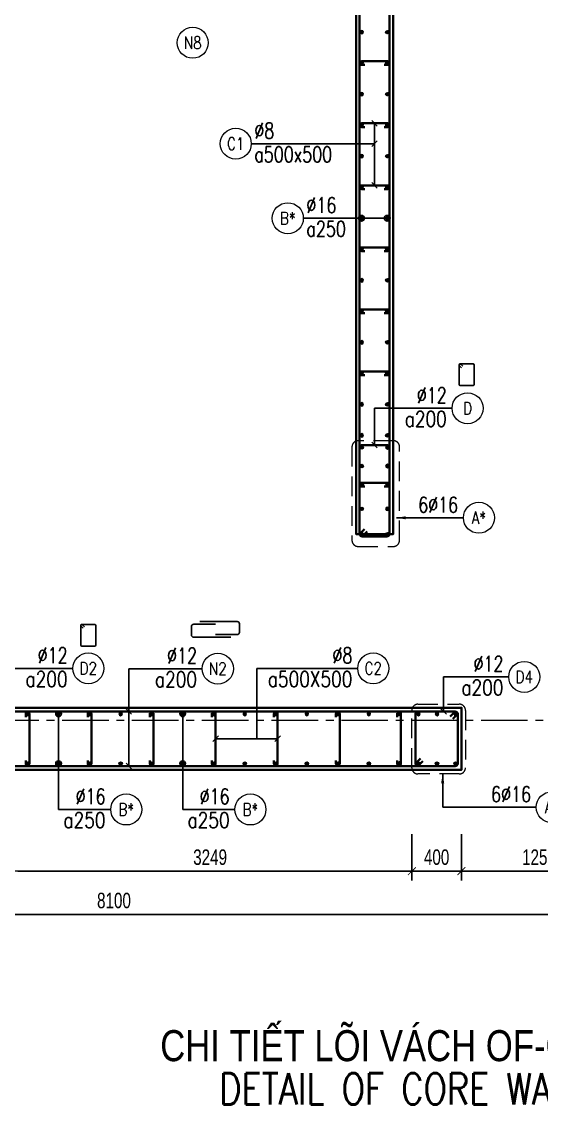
# Model space of a CAD drawing. Header units: millimetres. Extents: x 931337 to 1117500, y 19732 to 157199.
# Drawn here: x 1085369 to 1089556, y 134478 to 143204 of the extents above; entities that cross this region are included whole.
import ezdxf
from ezdxf.enums import TextEntityAlignment as Align

# ---------------------------------------------------------------- set-up
doc = ezdxf.new("R2010")
doc.units = ezdxf.units.MM
doc.header["$MEASUREMENT"] = 0
doc.linetypes.add('HIDDEN2', pattern=[4.7625, 3.175, -1.5875])
doc.linetypes.add('OF_Grid_1$0$CENTER2', pattern=[1.125, 0.75, -0.125, 0.125, -0.125])
doc.layers.get('0').update_dxf_attribs({"lineweight": 20})
doc.layers.get('Defpoints').update_dxf_attribs({"color": 151, "lineweight": 9})
for name, color, linetype, lineweight in [('KC-LEADER', 153, 'Continuous', 18), ('KC-THEP', 6, 'Continuous', 40), ('NDC_S_ANNO', 7, 'Continuous', 20), ('NDC_S_DIM', 1, 'Continuous', 15), ('NDC_S_ENG TITLE', 3, 'Continuous', 20), ('NDC_S_HIDDEN', 8, 'HIDDEN2', 13), ('NDC_S_LEADER', 1, 'Continuous', 15), ('NDC_S_REBAR', 4, 'Continuous', 35), ('NDC_S_STIRRUP', 4, 'Continuous', 40), ('NDC_S_TEXT SYMBOL', 7, 'Continuous', 20), ('NDC_S_VN TEXT', 7, 'Continuous', 20), ('NDC_S_VN TITLE', 6, 'Continuous', 35), ('NDC_S_WALL', 6, 'Continuous', 35), ('OF_Grid_1$0$NDC_S_AXIS', 5, 'OF_Grid_1$0$CENTER2', 13)]:
    doc.layers.add(name, color=color, linetype=linetype, lineweight=lineweight)
doc.layers.add('Leader', color=6, linetype='Continuous')
doc.layers.add('Ligature', color=1, linetype='Continuous')
doc.styles.add('NDC_ANNO', font='', dxfattribs={"width": 0.8})
doc.styles.add('NDC_DIM', font='', dxfattribs={"width": 0.75})
doc.styles.add('NDC_EN TXT', font='romans.shx', dxfattribs={"width": 0.8})
doc.styles.add('NDC_VIE TXT', font='arial.ttf', dxfattribs={"width": 0.8})
doc.styles.get('NDC_ANNO').set_extended_font_data('Dotum')
doc.styles.get('NDC_DIM').set_extended_font_data('Dotum')
doc.dimstyles.new('NDC_dim_30', dxfattribs={"dimscale": 30, "dimtxt": 2.5, "dimasz": 1.5, "dimexe": 1.5, "dimexo": 2.5, "dimgap": 1, "dimtad": 1, "dimdec": 0, "dimzin": 0, "dimdsep": 46, "dimtxsty": 'NDC_DIM', "dimblk": 'DIMMARK', "dimcen": 0.09, "dimdle": 1.2, "dimclrd": 1, "dimclre": 1, "dimclrt": 3, "dimadec": 0, "dimazin": 0, "dimtfac": 1, "dimtdec": 0, "dimtix": 1, "dimtofl": 0, "dimtmove": 0, "dimatfit": 3, "dimfxl": 6, "dimfxlon": 1, "dimtolj": 1, "dimtzin": 0, "dimarcsym": 0})
doc.dimstyles.new('NDC_dim_50', dxfattribs={"dimscale": 50, "dimtxt": 2.5, "dimasz": 1.5, "dimexe": 1.5, "dimexo": 2.5, "dimgap": 1, "dimtad": 1, "dimdec": 0, "dimzin": 0, "dimdsep": 46, "dimtxsty": 'NDC_DIM', "dimblk": 'DIMMARK', "dimcen": 0.09, "dimdle": 1.2, "dimclrd": 1, "dimclre": 1, "dimclrt": 3, "dimadec": 0, "dimazin": 0, "dimtfac": 1, "dimtdec": 0, "dimtix": 1, "dimtofl": 0, "dimtmove": 0, "dimatfit": 3, "dimfxl": 6, "dimfxlon": 1, "dimtolj": 1, "dimtzin": 0, "dimarcsym": 0})

# ---------------------------------------------------------------- blocks, each defined once
blk = doc.blocks.new('Drawing name_symbol')
at = {"layer": 'NDC_S_ENG TITLE', "style": 'NDC_EN TXT', "width": 0.8}
blk.add_attdef('SECTDET1', text='', height=5, dxfattribs=at).set_placement((0, 1.01), align=Align.CENTER)
at = {"layer": 'NDC_S_TEXT SYMBOL', "lineweight": 25, "style": 'NDC_ANNO', "width": 0.8}
blk.add_attdef('SSCALE', text='', height=2.5, dxfattribs=at).set_placement((0, -4), align=Align.CENTER)
at = {"layer": 'NDC_S_VN TITLE', "style": 'NDC_VIE TXT', "width": 0.8}
blk.add_attdef('SECTDET2', text='', height=5, dxfattribs=at).set_placement((0, 7.97), align=Align.CENTER)
blk = doc.blocks.new('THEP')
at = {"layer": 'KC-LEADER', "color": 6}
blk.add_circle((0, 0), 14, dxfattribs=at)
at = {"layer": 'KC-THEP'}
for p, q in [((-14, 0), (14, 0)), ((9.9, 9.9), (-9.9, -9.9)), ((-9.9, 9.9), (9.9, -9.9)), ((0, 14), (0, -14))]:
    blk.add_line(p, q, dxfattribs=at)
blk = doc.blocks.new('DIMMARK')
at = {"layer": 'NDC_S_DIM', "color": 1}
blk.add_line((-1.5, 0), (1, 0), dxfattribs=at)
at = {"layer": 'NDC_S_DIM', "color": 2, "const_width": 0.1}
blk.add_lwpolyline([(-0.42, -0.42), (0.42, 0.42)], dxfattribs=at)
blk = doc.blocks.new('*U9')
blk.add_circle((2.5, 0), 2.5)
at = {"layer": 'NDC_S_VN TEXT', "color": 3, "style": 'NDC_EN TXT', "width": 0.75}
blk.add_attdef('DK2', text='', height=2.5, dxfattribs=at).set_placement((-0.85, 0.85), align=Align.RIGHT)
at = {"layer": 'NDC_S_VN TEXT', "color": 7, "style": 'NDC_EN TXT', "width": 0.8}
blk.add_attdef('SH3', text='', height=2, dxfattribs=at).set_placement((2.5, 0), align=Align.MIDDLE)
blk = doc.blocks.new('*U10')
blk.add_circle((2.5, 0), 2.5)
at = {"layer": 'NDC_S_VN TEXT', "color": 3, "style": 'NDC_EN TXT'}
for tag, width, p in [('DK2', 0.75, (-0.85, 0.85)), ('KC2', 0.8, (-0.85, -2.97))]:
    blk.add_attdef(tag, text='', height=2.5, dxfattribs=dict(at, width=width)).set_placement(p, align=Align.RIGHT)
at = {"layer": 'NDC_S_VN TEXT', "color": 7, "style": 'NDC_EN TXT', "width": 0.8}
blk.add_attdef('SH3', text='', height=2, dxfattribs=at).set_placement((2.5, 0), align=Align.MIDDLE)
blk = doc.blocks.new('A$C72321851')
at = {"layer": 'Ligature'}
for points in [[(-60.9, -129.3), (-60.9, 170.9, -0.414214), (-43.3, 188.5), (25.8, 188.5, -0.414214), (43.4, 170.9), (43.4, -4.3)], [(-39.7, -4.3), (-39.7, -179.5, 0.414214), (-22.1, -197.1), (47, -197.1, 0.414214), (64.6, -179.5), (64.6, 120.7)]]:
    blk.add_lwpolyline(points, format="xyb", dxfattribs=at)
blk = doc.blocks.new('*U11')
blk.add_circle((-2.5, 0), 2.5)
at = {"layer": 'NDC_S_VN TEXT', "color": 3, "style": 'NDC_EN TXT', "width": 0.75}
for tag, p in [('DK1', (0.5, 0.85)), ('KC1', (0.5, -2.97))]:
    blk.add_attdef(tag, p, '', height=2.5, dxfattribs=at)
at = {"layer": 'NDC_S_VN TEXT', "color": 7, "style": 'NDC_EN TXT', "width": 0.8}
blk.add_attdef('SH2', text='', height=2, dxfattribs=at).set_placement((-2.5, 0), align=Align.MIDDLE)
blk = doc.blocks.new('*U12')
blk.add_circle((-2.5, 0), 2.5)
at = {"layer": 'NDC_S_VN TEXT', "color": 3, "style": 'NDC_EN TXT', "width": 0.75}
for tag, p in [('DK1', (0.5, 0.85)), ('KC1', (0.5, -2.97))]:
    blk.add_attdef(tag, p, '', height=2.5, dxfattribs=at)
at = {"layer": 'NDC_S_VN TEXT', "color": 7, "style": 'NDC_EN TXT', "width": 0.8}
blk.add_attdef('SH2', text='', height=2, dxfattribs=at).set_placement((-2.5, 0), align=Align.MIDDLE)
blk = doc.blocks.new('*D1036')
at = {"layer": 'Defpoints', "color": 0, "transparency": 16777216}
for p in [(1090162.7, 137174.5), (1082062.7, 136559.9), (1090162.7, 136007.9)]:
    blk.add_point(p, dxfattribs=at)
at = {"layer": 'NDC_S_DIM', "color": 1, "lineweight": -2, "transparency": 16777216}
for p, q in [((1082062.7, 136307.9), (1082062.7, 135932.9)), ((1090162.7, 136307.9), (1090162.7, 135932.9)), ((1082137.7, 136007.9), (1090087.7, 136007.9))]:
    blk.add_line(p, q, dxfattribs=at)
at = {"layer": 'NDC_S_DIM', "color": 1, "lineweight": -2, "transparency": 16777216, "xscale": 75, "yscale": 75, "zscale": 75, "rotation": 180}
blk.add_blockref('DIMMARK', (1082062.7, 136007.9), dxfattribs=at)
at = {"layer": 'NDC_S_DIM', "color": 1, "lineweight": -2, "transparency": 16777216, "xscale": 75, "yscale": 75, "zscale": 75}
blk.add_blockref('DIMMARK', (1090162.7, 136007.9), dxfattribs=at)
at = {"layer": 'NDC_S_DIM', "color": 3, "transparency": 16777216, "insert": (1086112.7, 136120.5), "char_height": 125, "attachment_point": 5, "style": 'NDC_DIM'}
blk.add_mtext('\\A1;8100', dxfattribs=at)
blk = doc.blocks.new('*D1024')
at = {"layer": 'Defpoints', "color": 0, "ltscale": 200, "transparency": 16777216}
for p in [(1085262.7, 138385.8), (1088511.9, 137268.5), (1088511.9, 136357.1)]:
    blk.add_point(p, dxfattribs=at)
at = {"layer": 'NDC_S_DIM', "color": 1, "lineweight": -2, "ltscale": 200, "transparency": 16777216}
for p, q in [((1085262.7, 136657.1), (1085262.7, 136282.1)), ((1088511.9, 136657.1), (1088511.9, 136282.1)), ((1085337.7, 136357.1), (1088436.9, 136357.1))]:
    blk.add_line(p, q, dxfattribs=at)
at = {"layer": 'NDC_S_DIM', "color": 1, "lineweight": -2, "ltscale": 200, "transparency": 16777216, "xscale": 75, "yscale": 75, "zscale": 75, "rotation": 180}
blk.add_blockref('DIMMARK', (1085262.7, 136357.1), dxfattribs=at)
at = {"layer": 'NDC_S_DIM', "color": 1, "lineweight": -2, "ltscale": 200, "transparency": 16777216, "xscale": 75, "yscale": 75, "zscale": 75}
blk.add_blockref('DIMMARK', (1088511.9, 136357.1), dxfattribs=at)
at = {"layer": 'NDC_S_DIM', "color": 3, "ltscale": 200, "transparency": 16777216, "insert": (1086887.3, 136469.7), "char_height": 125, "attachment_point": 5, "style": 'NDC_DIM'}
blk.add_mtext('\\A1;3249', dxfattribs=at)
blk = doc.blocks.new('*D1025')
at = {"layer": 'Defpoints', "color": 0, "ltscale": 200, "transparency": 16777216}
for p in [(1088511.9, 137268.5), (1088911.9, 137174.5), (1088911.9, 136357.1)]:
    blk.add_point(p, dxfattribs=at)
at = {"layer": 'NDC_S_DIM', "color": 1, "lineweight": -2, "ltscale": 200, "transparency": 16777216}
for p, q in [((1088511.9, 136657.1), (1088511.9, 136282.1)), ((1088911.9, 136657.1), (1088911.9, 136282.1)), ((1088586.9, 136357.1), (1088836.9, 136357.1))]:
    blk.add_line(p, q, dxfattribs=at)
at = {"layer": 'NDC_S_DIM', "color": 1, "lineweight": -2, "ltscale": 200, "transparency": 16777216, "xscale": 75, "yscale": 75, "zscale": 75, "rotation": 180}
blk.add_blockref('DIMMARK', (1088511.9, 136357.1), dxfattribs=at)
at = {"layer": 'NDC_S_DIM', "color": 1, "lineweight": -2, "ltscale": 200, "transparency": 16777216, "xscale": 75, "yscale": 75, "zscale": 75}
blk.add_blockref('DIMMARK', (1088911.9, 136357.1), dxfattribs=at)
at = {"layer": 'NDC_S_DIM', "color": 3, "ltscale": 200, "transparency": 16777216, "insert": (1088711.9, 136469.7), "char_height": 125, "attachment_point": 5, "style": 'NDC_DIM'}
blk.add_mtext('\\A1;400', dxfattribs=at)
blk = doc.blocks.new('*D1026')
at = {"layer": 'Defpoints', "color": 0, "ltscale": 200, "transparency": 16777216}
for p in [(1088911.9, 137174.5), (1090161.7, 137174.5), (1090161.7, 136357.1)]:
    blk.add_point(p, dxfattribs=at)
at = {"layer": 'NDC_S_DIM', "color": 1, "lineweight": -2, "ltscale": 200, "transparency": 16777216}
for p, q in [((1088911.9, 136657.1), (1088911.9, 136282.1)), ((1090161.7, 136657.1), (1090161.7, 136282.1)), ((1088986.9, 136357.1), (1090086.7, 136357.1))]:
    blk.add_line(p, q, dxfattribs=at)
at = {"layer": 'NDC_S_DIM', "color": 1, "lineweight": -2, "ltscale": 200, "transparency": 16777216, "xscale": 75, "yscale": 75, "zscale": 75, "rotation": 180}
blk.add_blockref('DIMMARK', (1088911.9, 136357.1), dxfattribs=at)
at = {"layer": 'NDC_S_DIM', "color": 1, "lineweight": -2, "ltscale": 200, "transparency": 16777216, "xscale": 75, "yscale": 75, "zscale": 75}
blk.add_blockref('DIMMARK', (1090161.7, 136357.1), dxfattribs=at)
at = {"layer": 'NDC_S_DIM', "color": 3, "ltscale": 200, "transparency": 16777216, "insert": (1089536.8, 136469.7), "char_height": 125, "attachment_point": 5, "style": 'NDC_DIM'}
blk.add_mtext('\\A1;1250', dxfattribs=at)

msp = doc.modelspace()

# ---------------------------------------------------------------- linework, layer by layer
msp.add_circle((1086746.855, 143034.019), 125)
at = {"layer": 'Ligature'}
for points in [[(1088911.257, 140414.972), (1088895.291, 140430.938, -0.66817864), (1088901.064, 140444.876), (1089005.693, 140444.876, -0.41421356), (1089013.858, 140436.711), (1089013.858, 140279.604, -0.41421356), (1089005.693, 140271.439), (1088901.064, 140271.439, -0.41421356), (1088892.9, 140279.604), (1088892.9, 140436.711, -0.66817864), (1088906.838, 140442.485), (1088922.804, 140426.519)], [(1085863.362, 138315.398), (1085847.396, 138331.364, -0.66817864), (1085853.169, 138345.302), (1085957.798, 138345.302, -0.41421356), (1085965.963, 138337.137), (1085965.963, 138180.03, -0.41421356), (1085957.798, 138171.865), (1085853.169, 138171.865, -0.41421356), (1085845.004, 138180.03), (1085845.004, 138337.137, -0.66817864), (1085858.942, 138342.911), (1085874.908, 138326.945)]]:
    msp.add_lwpolyline(points, format="xyb", dxfattribs=at)
at = {"layer": 'NDC_S_HIDDEN', "ltscale": 50}
for points in [[(1088079.965, 138974.542), (1088363.551, 138974.542, 0.41421356), (1088413.551, 139024.542), (1088413.551, 139776.3, 0.41421356), (1088363.551, 139826.3), (1088079.965, 139826.3, 0.41421356), (1088029.965, 139776.3), (1088029.965, 139024.542, 0.41421356)], [(1088561.852, 137703.108), (1088894.759, 137703.108, -0.41421356), (1088944.759, 137653.108), (1088944.759, 137191.368, -0.41421356), (1088894.759, 137141.368), (1088561.852, 137141.368, -0.41421356), (1088511.852, 137191.368), (1088511.852, 137653.108, -0.41421356)]]:
    msp.add_lwpolyline(points, format="xyb", close=True, dxfattribs=at)
at = {"layer": 'NDC_S_REBAR'}
for points in [[(1088290.364, 142854.624), (1088315.364, 142854.624, 1), (1088315.364, 142884.624), (1088108.34, 142884.624, 1), (1088108.34, 142854.624), (1088133.34, 142854.624)], [(1088290.364, 142354.624), (1088315.364, 142354.624, 1), (1088315.364, 142384.624), (1088108.34, 142384.624, 1), (1088108.34, 142354.624), (1088133.34, 142354.624)], [(1088290.364, 141854.624), (1088315.364, 141854.624, 1), (1088315.364, 141884.624), (1088108.34, 141884.624, 1), (1088108.34, 141854.624), (1088133.34, 141854.624)], [(1088290.364, 141354.624), (1088315.364, 141354.624, 1), (1088315.364, 141384.624), (1088108.34, 141384.624, 1), (1088108.34, 141354.624), (1088133.34, 141354.624)], [(1088290.364, 140854.624), (1088315.364, 140854.624, 1), (1088315.364, 140884.624), (1088108.34, 140884.624, 1), (1088108.34, 140854.624), (1088133.34, 140854.624)], [(1088290.364, 140354.624), (1088315.364, 140354.624, 1), (1088315.364, 140384.624), (1088108.34, 140384.624, 1), (1088108.34, 140354.624), (1088133.34, 140354.624)], [(1088290.364, 139457.688), (1088315.364, 139457.688, 1), (1088315.364, 139487.688), (1088108.34, 139487.688, 1), (1088108.34, 139457.688), (1088133.34, 139457.688)], [(1085401.164, 137599.542), (1085401.164, 137624.542, -1), (1085431.164, 137624.542), (1085431.164, 137224.542, -1), (1085401.164, 137224.542), (1085401.164, 137249.542)], [(1085901.164, 137599.542), (1085901.164, 137624.542, -1), (1085931.164, 137624.542), (1085931.164, 137224.542, -1), (1085901.164, 137224.542), (1085901.164, 137249.542)], [(1086401.164, 137599.542), (1086401.164, 137624.542, -1), (1086431.164, 137624.542), (1086431.164, 137224.542, -1), (1086401.164, 137224.542), (1086401.164, 137249.542)], [(1086901.164, 137599.542), (1086901.164, 137624.542, -1), (1086931.164, 137624.542), (1086931.164, 137224.542, -1), (1086901.164, 137224.542), (1086901.164, 137249.542)], [(1087401.164, 137599.542), (1087401.164, 137624.542, -1), (1087431.164, 137624.542), (1087431.164, 137224.542, -1), (1087401.164, 137224.542), (1087401.164, 137249.542)], [(1087901.164, 137599.542), (1087901.164, 137624.542, -1), (1087931.164, 137624.542), (1087931.164, 137224.542, -1), (1087901.164, 137224.542), (1087901.164, 137249.542)], [(1088394.14, 137599.542), (1088394.14, 137624.542, -1), (1088424.14, 137624.542), (1088424.14, 137224.542, -1), (1088394.14, 137224.542), (1088394.14, 137249.542)]]:
    msp.add_lwpolyline(points, format="xyb", dxfattribs=at)
at = {"layer": 'NDC_S_STIRRUP'}
for points in [[(1088131.852, 139114.542), (1088091.852, 139074.542, 0.41421356), (1088111.852, 139054.542), (1088311.852, 139054.542, 0.41421356), (1088331.852, 139074.542), (1088331.852, 149524.542, 0.41421356), (1088311.852, 149544.542), (1088111.852, 149544.542, 0.41421356), (1088091.852, 149524.542), (1088091.852, 139074.542, 0.41421356), (1088111.852, 139054.542), (1088151.852, 139094.542)], [(1088131.852, 139114.542), (1088091.852, 139074.542, 0.41421356), (1088111.852, 139054.542), (1088311.852, 139054.542, 0.41421356), (1088331.852, 139074.542), (1088331.852, 139771.983, 0.41421356), (1088311.852, 139791.983), (1088111.852, 139791.983, 0.41421356), (1088091.852, 139771.983), (1088091.852, 139074.542, 0.41421356), (1088111.852, 139054.542), (1088151.852, 139094.542)], [(1088821.852, 137604.542), (1088861.852, 137644.542, -0.41421356), (1088881.852, 137624.542), (1088881.852, 137224.542, -0.41421356), (1088861.852, 137204.542), (1084812.652, 137204.542, -0.41421356), (1084792.652, 137224.542), (1084792.652, 137624.542, -0.41421356), (1084812.652, 137644.542), (1088861.852, 137644.542, -0.41421356), (1088881.852, 137624.542), (1088841.852, 137584.542)], [(1088581.852, 137264.542), (1088541.852, 137224.542, 0.41421356), (1088561.852, 137204.542), (1088861.852, 137204.542, 0.41421356), (1088881.852, 137224.542), (1088881.852, 137624.542, 0.41421356), (1088861.852, 137644.542), (1088561.852, 137644.542, 0.41421356), (1088541.852, 137624.542), (1088541.852, 137224.542, 0.41421356), (1088561.852, 137204.542), (1088601.852, 137244.542)]]:
    msp.add_lwpolyline(points, format="xyb", dxfattribs=at)
at = {"layer": 'NDC_S_WALL'}
for points in [[(1082062.652, 149574.542), (1082062.652, 137174.542), (1088912.652, 137174.542), (1088912.652, 137674.542), (1085262.652, 137674.542), (1085262.652, 144724.542)], [(1088062.652, 144724.542), (1088062.652, 139074.542), (1088362.652, 139074.542), (1088362.652, 149074.542)]]:
    msp.add_lwpolyline(points, dxfattribs=at)
at = {"layer": 'OF_Grid_1$0$NDC_S_AXIS', "ltscale": 500}
msp.add_line((1080070.169, 137574.542), (1098690.757, 137574.542), dxfattribs=at)

# ---------------------------------------------------------------- block references
at = {"layer": 'KC-THEP', "xscale": -1}
for p, rotation in [((1088108.34, 143119.624), 350.3314355636191), ((1088108.34, 142869.624), 350.3314355636191), ((1088108.34, 142619.624), 350.3314355636191), ((1088108.34, 142369.624), 350.3314355636191), ((1088108.34, 142119.624), 350.3314355636191), ((1088108.34, 141869.624), 350.3314355636191), ((1088108.34, 141619.624), 350.3314355636191), ((1088108.34, 141369.624), 350.3314355636191), ((1088108.34, 141119.624), 350.3314355636191), ((1088108.34, 140869.624), 350.3314355636191), ((1088108.34, 140619.624), 350.3314355636191), ((1088108.34, 140369.624), 350.3314355636191), ((1088108.34, 140119.624), 350.3314355636191), ((1088108.34, 139869.624), 350.3314355636191), ((1088315.364, 139772.688), 170.331435563619), ((1088315.364, 139622.688), 170.331435563619), ((1088315.364, 139472.688), 170.331435563619), ((1088315.364, 139278.067), 170.331435563619), ((1088108.34, 139072.688), 350.3314355636191), ((1085416.164, 137624.542), 170.331435563619), ((1085666.164, 137624.542), 170.331435563619), ((1085916.164, 137624.542), 170.331435563619), ((1086166.164, 137624.542), 170.331435563619), ((1086416.164, 137624.542), 170.331435563619), ((1086666.164, 137624.542), 170.331435563619), ((1086916.164, 137624.542), 170.331435563619), ((1087166.164, 137624.542), 170.331435563619), ((1087416.164, 137624.542), 170.331435563619), ((1087666.164, 137624.542), 170.331435563619), ((1087916.164, 137624.542), 170.331435563619), ((1088166.164, 137624.542), 170.331435563619), ((1088565.364, 137624.542), 170.331435563619), ((1088715.364, 137624.542), 170.331435563619), ((1088865.364, 137624.542), 170.331435563619), ((1088409.14, 137224.542), 350.3314355636191)]:
    msp.add_blockref('THEP', p, dxfattribs=dict(at, rotation=rotation))
at = {"layer": 'KC-THEP'}
for p, rotation in [((1088315.364, 143119.624), 9.668564436380926), ((1088315.364, 142869.624), 9.668564436380926), ((1088315.364, 142619.624), 9.668564436380926), ((1088315.364, 142369.624), 9.668564436380926), ((1088315.364, 142119.624), 9.668564436380926), ((1088315.364, 141869.624), 9.668564436380926), ((1088315.364, 141619.624), 9.668564436380926), ((1088315.364, 141369.624), 9.668564436380926), ((1088315.364, 141119.624), 9.668564436380926), ((1088315.364, 140869.624), 9.668564436380926), ((1088315.364, 140619.624), 9.668564436380926), ((1088315.364, 140369.624), 9.668564436380926), ((1088315.364, 140119.624), 9.668564436380926), ((1088315.364, 139869.624), 9.668564436380926), ((1088108.34, 139772.688), 189.6685644363809), ((1088108.34, 139622.688), 189.6685644363809), ((1088108.34, 139472.688), 189.6685644363809), ((1088108.34, 139278.067), 189.6685644363809), ((1088315.364, 139072.688), 9.668564436380946), ((1088409.14, 137624.542), 189.6685644363809), ((1085416.164, 137224.542), 9.668564436380946), ((1085666.164, 137224.542), 9.668564436380946), ((1085916.164, 137224.542), 9.668564436380946), ((1086166.164, 137224.542), 9.668564436380946), ((1086416.164, 137224.542), 9.668564436380946), ((1086666.164, 137224.542), 9.668564436380946), ((1086916.164, 137224.542), 9.668564436380946), ((1087166.164, 137224.542), 9.668564436380946), ((1087416.164, 137224.542), 9.668564436380946), ((1087666.164, 137224.542), 9.668564436380946), ((1087916.164, 137224.542), 9.668564436380946), ((1088166.164, 137224.542), 9.668564436380946), ((1088565.364, 137224.542), 9.668564436380946), ((1088715.364, 137224.542), 9.668564436380946), ((1088865.364, 137224.542), 9.668564436380946)]:
    msp.add_blockref('THEP', p, dxfattribs=dict(at, rotation=rotation))
at = {"layer": 'Leader', "rotation": 89.99999999999997}
msp.add_blockref('A$C72321851', (1086925.676, 138304.278), dxfattribs=at)
at = {"layer": 'NDC_S_ANNO'}
ref = msp.add_blockref('Drawing name_symbol', (1089853.443, 134427.934), dxfattribs=dict(at, xscale=50, yscale=50, zscale=50))
ref.add_attrib('SECTDET1', 'DETAIL OF CORE WALL OF-CW6+CW1+CW2', dxfattribs={"layer": 'NDC_S_ENG TITLE', "height": 250, "style": 'NDC_EN TXT', "width": 0.8}).set_placement((1089853.443, 134478.497), align=Align.CENTER)
ref.add_attrib('SECTDET2', 'CHI TIẾT LÕI VÁCH OF-CW6+CW1+CW2 TẦNG B1F', dxfattribs={"layer": 'NDC_S_VN TITLE', "height": 250, "style": 'NDC_VIE TXT', "width": 0.8}).set_placement((1089853.443, 134826.466), align=Align.CENTER)
at = {"layer": 'NDC_S_VN TEXT', "xscale": 50, "yscale": 50, "zscale": 50}
for name, p, values in [('*U12', (1087218.539, 142220.262), {'SH2': 'C1', 'DK1': '%%c8', 'KC1': 'a500x500'}), ('*U11', (1087638.201, 141619.624), {'SH2': 'B*', 'DK1': '%%C16', 'KC1': 'a250'}), ('*U10', (1088836.33, 140087.854), {'SH3': 'D', 'DK2': '%%C12', 'KC2': 'a200'}), ('*U9', (1088927.672, 139205.447), {'SH3': 'A*', 'DK2': '6%%C16'}), ('*U10', (1085781.13, 137992.03), {'SH3': 'D2', 'DK2': '%%C12', 'KC2': 'a200'}), ('*U10', (1086824.255, 137989.452), {'SH3': 'N2', 'DK2': '%%C12', 'KC2': 'a200'}), ('*U10', (1088076.188, 137991.884), {'SH3': 'C2', 'DK2': '%%c8', 'KC2': 'a500X500'}), ('*U10', (1089293.039, 137923.268), {'SH3': 'D4', 'DK2': '%%C12', 'KC2': 'a200'}), ('*U10', (1086086.775, 136854.83), {'SH3': 'B*', 'DK2': '%%C16', 'KC2': 'a250'}), ('*U10', (1087086.775, 136854.83), {'SH3': 'B*', 'DK2': '%%C16', 'KC2': 'a250'}), ('*U9', (1089515.423, 136873.049), {'SH3': 'A*', 'DK2': '6%%C16'})]:
    msp.add_blockref(name, p, dxfattribs=at).add_auto_attribs(values)

# ---------------------------------------------------------------- texts
at = {"layer": 'NDC_S_VN TEXT', "color": 7, "style": 'NDC_EN TXT', "width": 0.8}
msp.add_attdef('N8', text='3', height=100, dxfattribs=at).set_placement((1086746.855, 143034.019), align=Align.MIDDLE)

# ---------------------------------------------------------------- dimensions: what is measured, and where the dimension line sits
at = {"layer": 'NDC_S_DIM', "ltscale": 200}
for base, p1, p2, picture, middle in [((1088511.852, 136357.081), (1085262.652, 138385.778), (1088511.852, 137268.536), '*D1024', (1086887.252, 136469.665)), ((1088911.852, 136357.081), (1088511.852, 137268.536), (1088911.852, 137174.542), '*D1025', (1088711.852, 136469.665)), ((1090161.652, 136357.081), (1088911.852, 137174.542), (1090161.652, 137174.542), '*D1026', (1089536.752, 136469.665))]:
    dim = msp.add_linear_dim(base=base, p1=p1, p2=p2, dimstyle='NDC_dim_50', override={"dimtmove": 1}, dxfattribs=at)
    dim.commit()
    dim.dimension.update_dxf_attribs({"geometry": picture, "text_midpoint": middle})
at = {"layer": 'NDC_S_DIM'}
dim = msp.add_linear_dim(base=(1090162.652, 136007.931), p1=(1082062.652, 136559.93), p2=(1090162.652, 137174.542), dimstyle='NDC_dim_50', override={"dimtmove": 1}, dxfattribs=at)
dim.commit()
dim.dimension.update_dxf_attribs({"geometry": '*D1036', "text_midpoint": (1086112.652, 136120.515)})

# ---------------------------------------------------------------- leaders
at = {"layer": 'NDC_S_LEADER'}
for points, dimstyle, override in [([(1088211.852, 142384.624), (1088211.852, 141884.624)], 'NDC_dim_30', {"dimtad": 0, "dimldrblk": 'Oblique'}), ([(1088211.852, 141884.624), (1088211.852, 142384.624)], 'NDC_dim_30', {"dimtad": 0, "dimldrblk": 'Oblique'}), ([(1088211.852, 142220.261), (1087218.539, 142220.261)], 'NDC_dim_30', {"dimtad": 0, "dimldrblk": 'Oblique'}), ([(1088314.172, 141619.624), (1087638.201, 141619.624)], 'NDC_dim_30', {"dimtad": 0, "dimldrblk": 'Origin'}), ([(1088107.148, 141619.624), (1087638.201, 141619.624)], 'NDC_dim_30', {"dimtad": 0, "dimldrblk": 'Origin'}), ([(1088211.852, 139791.983), (1088211.852, 140087.854), (1088836.33, 140087.854)], 'NDC_dim_30', {"dimtad": 0, "dimldrblk": 'Oblique'}), ([(1088388.838, 139205.266), (1088927.671, 139205.266)], 'NDC_dim_50', {"dimgap": 1, "dimtad": 0}), ([(1085232.652, 137992.03), (1085779.055, 137992.03)], 'NDC_dim_30', {"dimtad": 0, "dimldrblk": 'Oblique'}), ([(1086232.508, 137204.542), (1086232.508, 137989.271), (1086824.255, 137989.271)], 'NDC_dim_30', {"dimtad": 0, "dimldrblk": 'Oblique'}), ([(1086232.508, 137644.542), (1086232.508, 137989.271), (1086824.255, 137989.271)], 'NDC_dim_30', {"dimtad": 0, "dimldrblk": 'Oblique'}), ([(1087263.292, 137424.542), (1087263.292, 137991.884), (1088076.188, 137991.884)], 'NDC_dim_30', {"dimgap": 1, "dimtad": 0}), ([(1088768.557, 137644.542), (1088768.557, 137923.268), (1089293.039, 137923.268)], 'NDC_dim_30', {"dimtad": 0, "dimldrblk": 'Oblique'}), ([(1085666.164, 137624.542), (1085666.164, 136854.649), (1086086.775, 136854.649)], 'NDC_dim_30', {"dimgap": 1, "dimtad": 0, "dimldrblk": 'Origin'}), ([(1086666.164, 137624.542), (1086666.164, 136854.649), (1087086.775, 136854.649)], 'NDC_dim_30', {"dimgap": 1, "dimtad": 0, "dimldrblk": 'Origin'}), ([(1086931.164, 137424.542), (1087431.164, 137424.542)], 'NDC_dim_30', {"dimtad": 0, "dimldrblk": 'Oblique'}), ([(1087431.164, 137424.542), (1086931.164, 137424.542)], 'NDC_dim_30', {"dimtad": 0, "dimldrblk": 'Oblique'}), ([(1085666.164, 137224.542), (1085666.164, 136854.649), (1086086.775, 136854.649)], 'NDC_dim_30', {"dimgap": 1, "dimtad": 0, "dimldrblk": 'Origin'}), ([(1086666.164, 137224.542), (1086666.164, 136854.649), (1087086.775, 136854.649)], 'NDC_dim_30', {"dimgap": 1, "dimtad": 0, "dimldrblk": 'Origin'}), ([(1088760.86, 137141.368), (1088760.86, 136872.868), (1089515.423, 136872.868)], 'NDC_dim_50', {"dimgap": 1, "dimtad": 0})]:
    msp.add_leader(points, dimstyle=dimstyle, override=override, dxfattribs=at)

doc.saveas('drawing.dxf')
